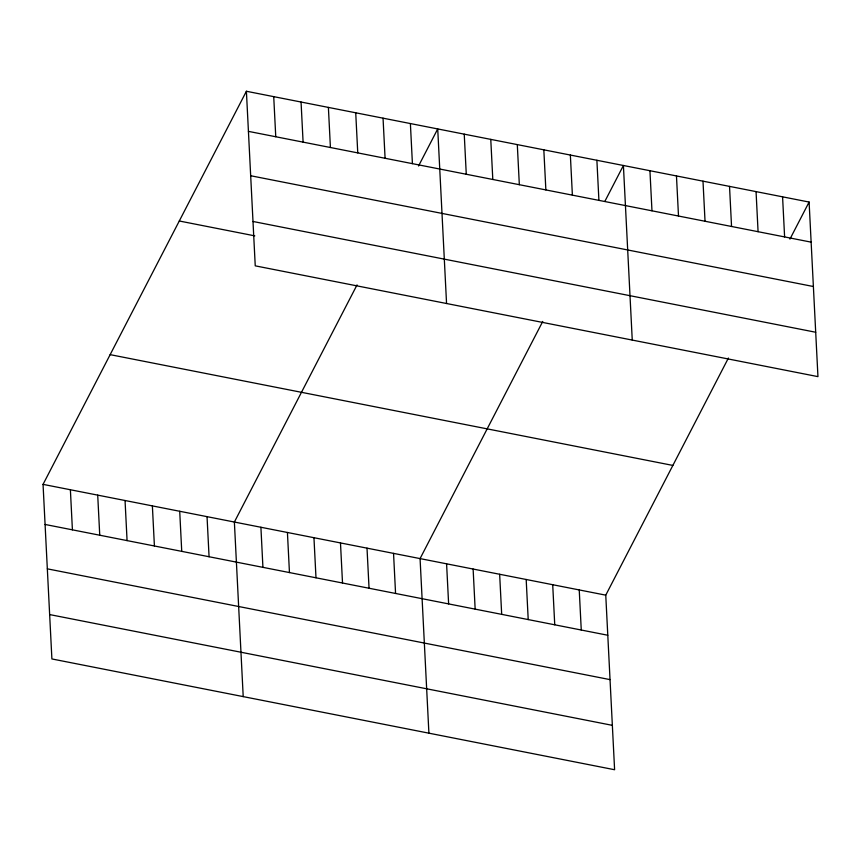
<?xml version="1.0" encoding="UTF-8"?>
<svg xmlns="http://www.w3.org/2000/svg" width="861" height="861" viewBox="0 0 861 861"><rect width="100%" height="100%" fill="white"/><g stroke="black" fill="none" stroke-linecap="round" stroke-linejoin="round"><path stroke-width="1.29" d="M728.417 358.025L605.757 595.155L614.603 769.734L51.897 658.945L43.05 484.366L246.397 91.266L809.103 202.055L817.95 376.634L255.243 265.845L246.397 91.266M357.035 284.916L234.375 522.035L243.211 696.614M418.543 166.001L437.722 128.935L446.558 303.513M542.731 321.465L420.071 558.595L428.907 733.174M604.842 201.399L623.407 165.495L632.254 340.073M789.935 239.121L809.103 202.055M248.42 131.367L811.137 242.145M250.669 175.741L813.387 286.519M252.994 221.471L815.701 332.249M179.292 220.997L254.781 235.86M110.154 354.646L672.861 465.424M43.05 484.366L605.757 595.155M45.084 524.457L607.791 635.246M47.333 568.841L610.04 679.62M49.647 614.571L612.354 725.349M782.574 196.825L784.608 236.915M756.055 191.605L758.078 231.695M729.525 186.385L731.549 226.475M702.996 181.165L705.03 221.255M676.466 175.935L678.5 216.025M649.937 170.715L651.971 210.805M596.888 160.275L598.912 200.365M570.359 155.045L572.382 195.135M579.238 589.925L581.261 630.015M543.829 149.825L545.863 189.915M552.708 584.705L554.742 624.795M517.3 144.605L519.334 184.695M526.179 579.485L528.213 619.576M490.77 139.385L492.804 179.475M499.649 574.265L501.683 614.356M464.24 134.155L466.275 174.245M473.12 569.035L475.154 609.125M446.59 563.815L448.624 603.905M410.385 123.553L412.419 163.644M383.048 118.172L385.082 158.263M393.542 553.375L395.565 593.466M355.722 112.791L357.756 152.881M367.012 548.145L369.046 588.235M328.385 107.41L330.42 147.5M340.482 542.925L342.517 583.015M301.059 102.028L303.094 142.119M313.953 537.705L315.987 577.796M273.723 96.647L275.757 136.738M287.423 532.485L289.457 572.576M260.905 527.255L262.928 567.345M207.038 516.654L209.072 556.744M179.712 511.273L181.736 551.363M152.375 505.891L154.41 545.982M125.049 500.51L127.073 540.6M97.713 495.129L99.747 535.219M70.387 489.748L72.41 529.838"/></g></svg>
